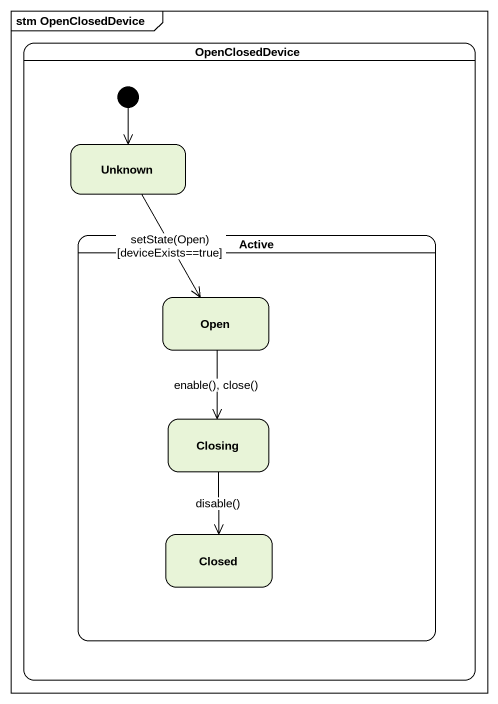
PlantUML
@startuml
mainframe stm OpenClosedDevice
hide empty description
state OpenClosedDevice {
  state Unknown
  state Active {
    state Open
    state Closing
    state Closed
  }
  [*] --> Unknown
}
Unknown --> Open : setState(Open) [deviceExists==true]
Open --> Closing : enable(), close()
Closing --> Closed : disable()
@enduml
